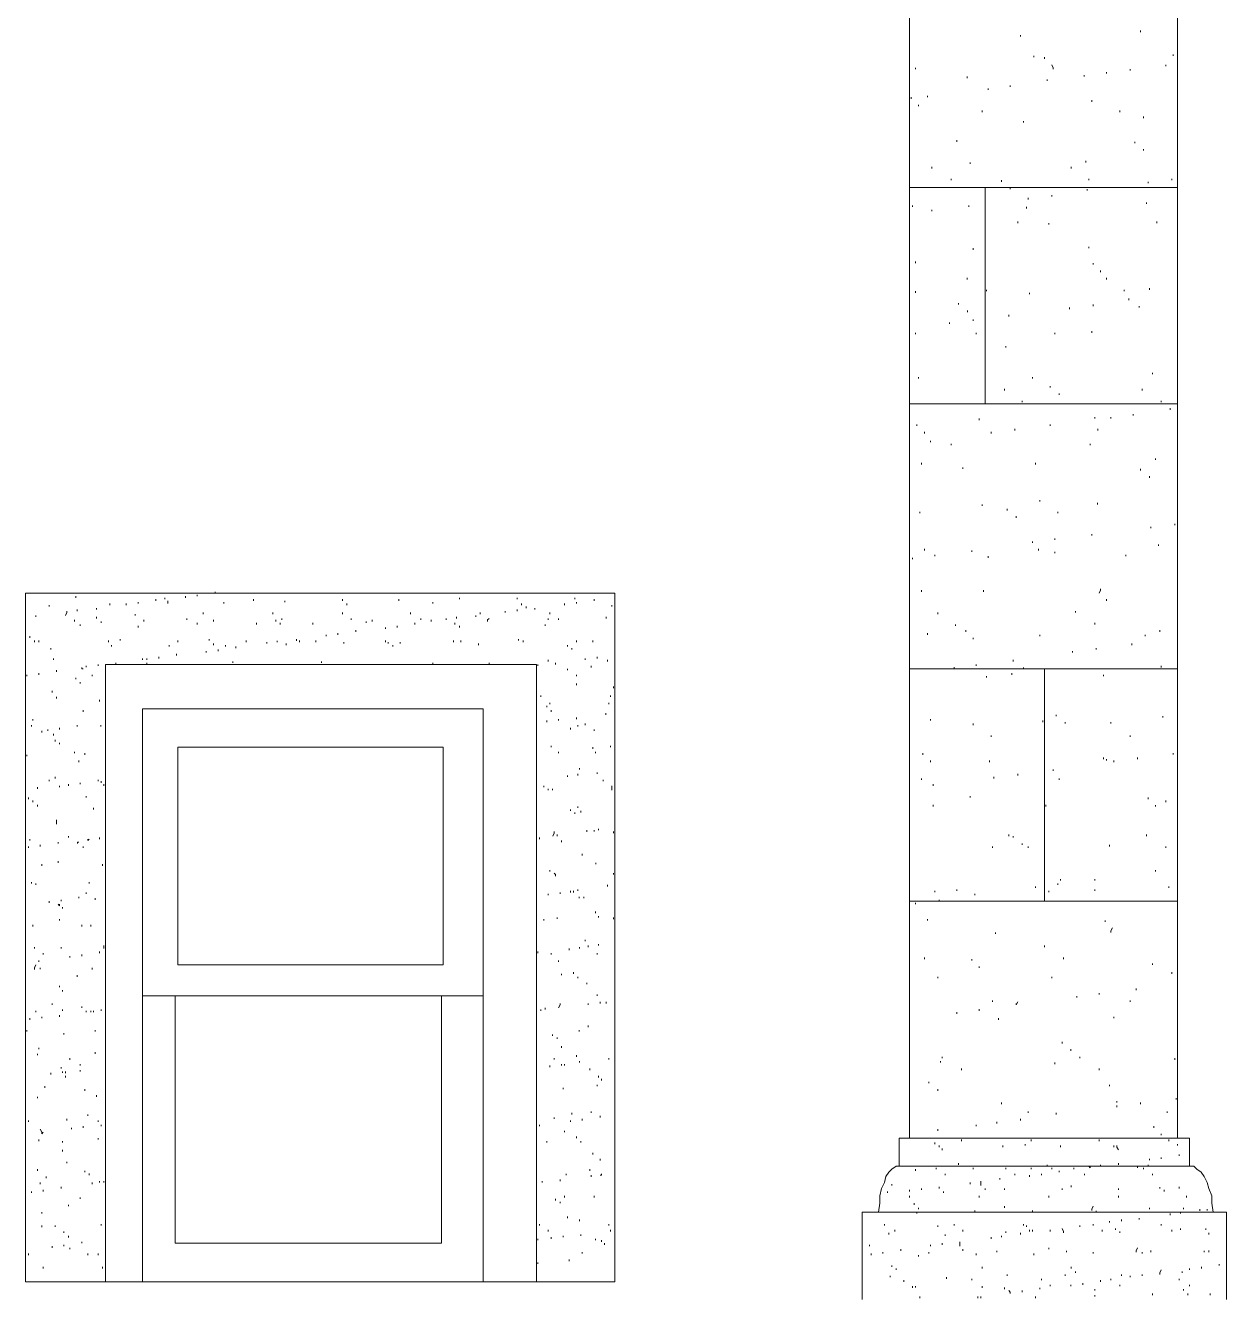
# Model space of a CAD drawing. Header units: millimetres. Extents: x -84511 to -57795, y -17083 to -534.
# Drawn here: x -61631 to -58546, y -12744 to -9471 of the extents above; entities that cross this region are included whole.
import ezdxf

# ---------------------------------------------------------------- set-up
doc = ezdxf.new("R2010")
doc.units = ezdxf.units.MM
doc.layers.add('A-JAN-___-___-EXI', color=250, linetype='Continuous', lineweight=25)
doc.layers.add('A-PIL-___-___-EXI', color=250, linetype='Continuous', lineweight=13)

msp = doc.modelspace()

# ---------------------------------------------------------------- linework, layer by layer
at = {"layer": 'A-JAN-___-___-EXI', "color": 18, "lineweight": 9}
for p, q in [((-61143.9, -10929.9), (-61143.9, -10926.2)), ((-61569.9, -10964.2), (-61569.9, -10960.4)), ((-61501.5, -10941.4), (-61501.5, -10937.5)), ((-61414, -10960.4), (-61414, -10956.5)), ((-61372.2, -10960.3), (-61372.2, -10956.5)), ((-61341.7, -10956.5), (-61341.7, -10952.8)), ((-61296.1, -10949), (-61296.1, -10945.2)), ((-61273.3, -10945.2), (-61273.3, -10941.4)), ((-61220, -10941.3), (-61220, -10937.5)), ((-61189.6, -10937.5), (-61189.6, -10933.7)), ((-61121.1, -10956.5), (-61121.1, -10952.7)), ((-61045.1, -10948.9), (-61045.1, -10945.2)), ((-60965.1, -10952.7), (-60965.1, -10948.9)), ((-60805.5, -10960.4), (-60805.5, -10956.5)), ((-60672.3, -10948.9), (-60672.3, -10945.2)), ((-60584.8, -10956.5), (-60584.8, -10952.7)), ((-60516.3, -10945.2), (-60516.3, -10941.4)), ((-60368, -10945.2), (-60368, -10941.4)), ((-60356.5, -10960.4), (-60356.5, -10956.5)), ((-60345.2, -10968), (-60345.2, -10964.2)), ((-60246.3, -10960.3), (-60246.3, -10956.5)), ((-60219.6, -10945.2), (-60219.6, -10941.4)), ((-60215.8, -10956.5), (-60215.8, -10952.7)), ((-60170.2, -10948.9), (-60170.2, -10945.1)), ((-60124.6, -10964.2), (-60124.6, -10960.4)), ((-61604.2, -10990.8), (-61604.2, -10987)), ((-61497.7, -10975.6), (-61497.7, -10971.8)), ((-61448.3, -10971.8), (-61448.3, -10968)), ((-61448.3, -10994.6), (-61448.3, -10990.8)), ((-61349.3, -10987), (-61349.3, -10983.2)), ((-61216.2, -10998.3), (-61216.2, -10994.6)), ((-61174.3, -10983.2), (-61174.3, -10979.4)), ((-60995.6, -10983.2), (-60995.6, -10979.4)), ((-60972.7, -10998.3), (-60972.7, -10994.7)), ((-60816.9, -10983.2), (-60816.9, -10979.4)), ((-60794, -10998.3), (-60794, -10994.7)), ((-60641.9, -10983.2), (-60641.9, -10979.4)), ((-60615.3, -10998.3), (-60615.3, -10994.7)), ((-60550.6, -10998.4), (-60550.6, -10994.6)), ((-60524, -10994.6), (-60524, -10990.8)), ((-60474.5, -10990.8), (-60474.5, -10987)), ((-60463.1, -10983.2), (-60463.1, -10979.4)), ((-60398.5, -10979.3), (-60398.5, -10975.6)), ((-60368, -10975.6), (-60368, -10971.8)), ((-60322.4, -10971.8), (-60322.4, -10968)), ((-60288.1, -10998.3), (-60288.1, -10994.6)), ((-60284.3, -10983.2), (-60284.3, -10979.4)), ((-60261.5, -10998.3), (-60261.5, -10994.7)), ((-60139.7, -10994.6), (-60139.7, -10990.8)), ((-61505.3, -11002.2), (-61505.3, -10998.3)), ((-61490, -11013.6), (-61490, -11009.8)), ((-61436.8, -11006), (-61436.8, -11002.2)), ((-61341.7, -11017.4), (-61341.7, -11013.6)), ((-61326.5, -11002.2), (-61326.5, -10998.3)), ((-61189.5, -11009.8), (-61189.5, -11006)), ((-61147.7, -11002.2), (-61147.7, -10998.3)), ((-61037.4, -11009.8), (-61037.4, -11006)), ((-60988, -11002.2), (-60988, -10998.3)), ((-60976.6, -11009.8), (-60976.6, -11006)), ((-60892.9, -11009.8), (-60892.9, -11006)), ((-60782.5, -11028.8), (-60782.5, -11025.1)), ((-60755.9, -11006), (-60755.9, -11002.2)), ((-60740.7, -11002.2), (-60740.7, -10998.3)), ((-60706.5, -11021.2), (-60706.5, -11017.4)), ((-60676.1, -11017.4), (-60676.1, -11013.6)), ((-60630.4, -11009.8), (-60630.4, -11006)), ((-60588.6, -11002.2), (-60588.6, -10998.3)), ((-60527.8, -11009.8), (-60527.8, -11006)), ((-60516.3, -11017.4), (-60516.3, -11013.6)), ((-60295.7, -11013.6), (-60295.7, -11009.8)), ((-61619.4, -11044.1), (-61619.4, -11040.3)), ((-61608.1, -11055.4), (-61608.1, -11051.6)), ((-61596.7, -11055.4), (-61596.7, -11051.6)), ((-61417.9, -11055.4), (-61417.9, -11051.6)), ((-61410.3, -11066.9), (-61410.3, -11063.1)), ((-61387.3, -11051.6), (-61387.3, -11047.8)), ((-61261.9, -11066.9), (-61261.9, -11063.1)), ((-61239.1, -11055.4), (-61239.1, -11051.6)), ((-61159.1, -11051.6), (-61159.1, -11047.8)), ((-61147.8, -11063.1), (-61147.8, -11059.2)), ((-61117.3, -11066.9), (-61117.3, -11063.1)), ((-61064.1, -11055.4), (-61064.1, -11051.6)), ((-61010.8, -11059.2), (-61010.8, -11055.4)), ((-60984.1, -11055.4), (-60984.1, -11051.7)), ((-60961.3, -11063.1), (-60961.3, -11059.2)), ((-60934.7, -11051.7), (-60934.7, -11047.9)), ((-60927.2, -11055.4), (-60927.2, -11051.6)), ((-60885.3, -11055.4), (-60885.3, -11051.6)), ((-60858.6, -11040.2), (-60858.6, -11036.4)), ((-60828.3, -11036.4), (-60828.3, -11032.6)), ((-60813, -11059.2), (-60813, -11055.4)), ((-60706.5, -11055.4), (-60706.5, -11051.6)), ((-60698.9, -11059.2), (-60698.9, -11055.4)), ((-60687.5, -11066.9), (-60687.5, -11063.1)), ((-60668.5, -11059.2), (-60668.5, -11055.4)), ((-60531.6, -11055.4), (-60531.6, -11051.6)), ((-60512.5, -11055.4), (-60512.5, -11051.6)), ((-60466.9, -11063.1), (-60466.9, -11059.2)), ((-60364.2, -11051.6), (-60364.2, -11047.8)), ((-60352.8, -11055.4), (-60352.8, -11051.6)), ((-60238.7, -11066.9), (-60238.7, -11063.1)), ((-60215.8, -11055.4), (-60215.8, -11051.6)), ((-60174, -11055.4), (-60174, -11051.6)), ((-61566.1, -11074.4), (-61566.1, -11070.7)), ((-61288.5, -11097.3), (-61288.5, -11093.5)), ((-61242.8, -11089.7), (-61242.8, -11085.9)), ((-61166.8, -11082), (-61166.8, -11078.3)), ((-61136.3, -11078.3), (-61136.3, -11074.5)), ((-61090.7, -11070.7), (-61090.7, -11066.9)), ((-60227.2, -11074.4), (-60227.2, -11070.7)), ((-60162.6, -11097.2), (-60162.6, -11093.5)), ((-61558.6, -11101), (-61558.6, -11097.2)), ((-61551, -11131.5), (-61551, -11127.8)), ((-61474.9, -11120.1), (-61474.9, -11116.3)), ((-61444.4, -11116.3), (-61444.4, -11112.5)), ((-61398.8, -11112.5), (-61398.8, -11108.7)), ((-61330.4, -11101), (-61330.4, -11097.2)), ((-61318.9, -11101.1), (-61318.9, -11097.3)), ((-61318.9, -11112.5), (-61318.9, -11108.7)), ((-61098.3, -11108.7), (-61098.3, -11104.9)), ((-60870.1, -11108.7), (-60870.1, -11104.9)), ((-60584.7, -11112.5), (-60584.7, -11108.7)), ((-60440.2, -11112.5), (-60440.2, -11108.7)), ((-60314.7, -11116.3), (-60314.7, -11112.5)), ((-60288.1, -11104.9), (-60288.1, -11101)), ((-60269.1, -11112.5), (-60269.1, -11108.7)), ((-60238.7, -11127.7), (-60238.7, -11123.9)), ((-60193, -11101.1), (-60193, -11097.2)), ((-60177.7, -11120.2), (-60177.7, -11116.3)), ((-60135.9, -11104.9), (-60135.9, -11101)), ((-61627, -11142.9), (-61627, -11139.1)), ((-61596.6, -11139.1), (-61596.6, -11135.3)), ((-61501.5, -11150.5), (-61501.5, -11146.8)), ((-61490.1, -11162), (-61490.1, -11158.1)), ((-61459.7, -11143), (-61459.7, -11139.2)), ((-60215.8, -11143), (-60215.8, -11139.2)), ((-61562.4, -11184.8), (-61562.4, -11180.9)), ((-60307.2, -11196.1), (-60307.2, -11192.4)), ((-60215.8, -11165.8), (-60215.8, -11162)), ((-60128.4, -11196.1), (-60128.4, -11192.4)), ((-60120.8, -11173.3), (-60120.8, -11169.6)), ((-61550.9, -11199.9), (-61550.9, -11196.1)), ((-61440.6, -11207.6), (-61440.6, -11203.8)), ((-60291.9, -11222.7), (-60291.9, -11219)), ((-60284.3, -11215.2), (-60284.3, -11211.4)), ((-60132.1, -11215.2), (-60132.1, -11211.4)), ((-61611.9, -11257.1), (-61611.9, -11253.3)), ((-61482.5, -11234.2), (-61482.5, -11230.4)), ((-60291.9, -11260.9), (-60291.9, -11257)), ((-60280.5, -11234.2), (-60280.5, -11230.4)), ((-60261.5, -11257), (-60261.5, -11253.2)), ((-60215.8, -11253.2), (-60215.8, -11249.4)), ((-60139.8, -11241.9), (-60139.8, -11238)), ((-61615.6, -11272.2), (-61615.6, -11268.5)), ((-61589, -11287.5), (-61589, -11283.7)), ((-61573.8, -11283.7), (-61573.8, -11279.8)), ((-61558.6, -11295.1), (-61558.6, -11291.3)), ((-61543.3, -11279.8), (-61543.3, -11276)), ((-61497.7, -11272.2), (-61497.7, -11268.5)), ((-61436.9, -11272.2), (-61436.9, -11268.5)), ((-60231, -11279.8), (-60231, -11276)), ((-60212, -11272.3), (-60212, -11268.5)), ((-60193, -11268.5), (-60193, -11264.7)), ((-60170.2, -11283.7), (-60170.2, -11279.8)), ((-61554.8, -11310.3), (-61554.8, -11306.5)), ((-61543.3, -11317.9), (-61543.3, -11314)), ((-60280.5, -11325.6), (-60280.5, -11321.7)), ((-60128.3, -11325.6), (-60128.3, -11321.7)), ((-61627, -11348.4), (-61627, -11344.6)), ((-61505.3, -11340.8), (-61505.3, -11336.9)), ((-61478.7, -11344.6), (-61478.7, -11340.7)), ((-60261.5, -11340.8), (-60261.5, -11336.9)), ((-60174, -11329.3), (-60174, -11325.5)), ((-60166.4, -11340.7), (-60166.4, -11336.9)), ((-61493.9, -11363.5), (-61493.9, -11359.8)), ((-60208.2, -11382.5), (-60208.2, -11378.8)), ((-60162.6, -11394), (-60162.6, -11390.2)), ((-61570, -11413), (-61570, -11409.2)), ((-61554.8, -11405.4), (-61554.8, -11401.5)), ((-61520.5, -11424.4), (-61520.5, -11420.7)), ((-61490, -11420.7), (-61490, -11416.8)), ((-61444.4, -11413), (-61444.4, -11409.2)), ((-61436.8, -11416.8), (-61436.8, -11412.9)), ((-61429.3, -11424.4), (-61429.3, -11420.6)), ((-60318.6, -11413), (-60318.6, -11409.2)), ((-60238.7, -11401.5), (-60238.7, -11397.7)), ((-60212, -11397.7), (-60212, -11394)), ((-60147.4, -11413), (-60147.4, -11409.2)), ((-61623.2, -11458.6), (-61623.2, -11454.8)), ((-61600.4, -11432), (-61600.4, -11428.2)), ((-61543.4, -11428.2), (-61543.4, -11424.4)), ((-61474.9, -11454.8), (-61474.9, -11451)), ((-60299.5, -11428.2), (-60299.5, -11424.4)), ((-60288.1, -11435.8), (-60288.1, -11432)), ((-60276.8, -11435.8), (-60276.8, -11432)), ((-61611.9, -11466.2), (-61611.9, -11462.4)), ((-61600.4, -11477.7), (-61600.4, -11473.8)), ((-61455.8, -11485.3), (-61455.8, -11481.4)), ((-60231, -11489.1), (-60231, -11485.3)), ((-60212.1, -11481.4), (-60212.1, -11477.6)), ((-60219.7, -11496.7), (-60219.7, -11492.9)), ((-60204.4, -11492.9), (-60204.4, -11489.1)), ((-61520.6, -11557.5), (-61520.6, -11553.7)), ((-60265.3, -11553.7), (-60265.3, -11549.9)), ((-60189.2, -11542.4), (-60189.2, -11538.5)), ((-60170.2, -11542.3), (-60170.2, -11538.5)), ((-60158.8, -11538.5), (-60158.8, -11534.7)), ((-60120.8, -11546.1), (-60120.8, -11542.3)), ((-61623.2, -11584.2), (-61623.2, -11580.3)), ((-61619.4, -11565.2), (-61619.4, -11561.3)), ((-61592.8, -11580.3), (-61592.8, -11576.5)), ((-61547.1, -11572.7), (-61547.1, -11569)), ((-61482.5, -11584.2), (-61482.5, -11580.4)), ((-61440.6, -11561.3), (-61440.6, -11557.5)), ((-60310.9, -11561.3), (-60310.9, -11557.5)), ((-60253.9, -11569), (-60253.9, -11565.2)), ((-61547.1, -11622.2), (-61547.1, -11618.4)), ((-60200.7, -11603.2), (-60200.7, -11599.4)), ((-61589, -11629.8), (-61589, -11626)), ((-61433.1, -11629.8), (-61433.1, -11626)), ((-60284.3, -11645.1), (-60284.3, -11641.2)), ((-60166.3, -11626), (-60166.3, -11622.3)), ((-60120.8, -11652.7), (-60120.8, -11648.9)), ((-61615.6, -11675.5), (-61615.6, -11671.7)), ((-61604.2, -11679.3), (-61604.2, -11675.4)), ((-61467.2, -11675.5), (-61467.2, -11671.7)), ((-60135.9, -11683), (-60135.9, -11679.2)), ((-61630.8, -11717.3), (-61630.8, -11713.5)), ((-61539.5, -11721.1), (-61539.5, -11717.3)), ((-61493.9, -11713.5), (-61493.9, -11709.7)), ((-61474.8, -11702), (-61474.8, -11698.3)), ((-61452, -11717.3), (-61452, -11713.5)), ((-60288.1, -11705.9), (-60288.1, -11702)), ((-60257.6, -11702), (-60257.6, -11698.3)), ((-60231.1, -11698.3), (-60231.1, -11694.5)), ((-60223.5, -11698.3), (-60223.5, -11694.5)), ((-60212, -11694.5), (-60212, -11690.7)), ((-60208.3, -11713.5), (-60208.3, -11709.7)), ((-60196.9, -11713.5), (-60196.9, -11709.6)), ((-61569.9, -11724.8), (-61569.9, -11721.1)), ((-61535.8, -11740.1), (-61535.8, -11736.4)), ((-60166.4, -11751.5), (-60166.4, -11747.8)), ((-61611.9, -11785.7), (-61611.9, -11781.9)), ((-61543.4, -11770.6), (-61543.4, -11766.8)), ((-61486.3, -11785.8), (-61486.3, -11782)), ((-61463.4, -11785.7), (-61463.4, -11781.9)), ((-60299.5, -11770.6), (-60299.5, -11766.8)), ((-60265.3, -11766.7), (-60265.3, -11762.9)), ((-60158.8, -11762.9), (-60158.8, -11759.1)), ((-60120.7, -11766.8), (-60120.7, -11762.9)), ((-61608, -11842.8), (-61608, -11839)), ((-61539.5, -11842.8), (-61539.5, -11839)), ((-60234.8, -11846.7), (-60234.8, -11842.8)), ((-60208.2, -11842.8), (-60208.2, -11839)), ((-60193, -11823.8), (-60193, -11820)), ((-60185.5, -11839), (-60185.5, -11835.2)), ((-60158.8, -11835.2), (-60158.8, -11831.4)), ((-61596.6, -11877), (-61596.6, -11873.3)), ((-61585.2, -11858), (-61585.2, -11854.2)), ((-61516.7, -11865.7), (-61516.7, -11861.8)), ((-61486.3, -11861.8), (-61486.3, -11858)), ((-61440.6, -11854.2), (-61440.6, -11850.4)), ((-60314.7, -11854.2), (-60314.7, -11850.4)), ((-60280.5, -11858), (-60280.5, -11854.2)), ((-60261.5, -11877.1), (-60261.5, -11873.3)), ((-60162.6, -11858), (-60162.6, -11854.2)), ((-61592.8, -11896), (-61592.8, -11892.2)), ((-61497.7, -11915.1), (-61497.7, -11911.3)), ((-61459.7, -11896.1), (-61459.7, -11892.3)), ((-60253.9, -11911.3), (-60253.9, -11907.5)), ((-60223.5, -11907.4), (-60223.5, -11903.6)), ((-61543.3, -11941.7), (-61543.3, -11938)), ((-60212, -11918.9), (-60212, -11915.1)), ((-60189.2, -11934), (-60189.2, -11930.3)), ((-61535.8, -11953.1), (-61535.8, -11949.4)), ((-61330.3, -11964.5), (-60455.5, -11964.5)), ((-60162.6, -11964.5), (-60162.6, -11960.7)), ((-61604.2, -12006.3), (-61604.2, -12002.6)), ((-61562.3, -11987.3), (-61562.3, -11983.5)), ((-61535.8, -12002.6), (-61535.8, -11998.8)), ((-61486.3, -11994.9), (-61486.3, -11991.1)), ((-61474.9, -12006.4), (-61474.9, -12002.6)), ((-61463.4, -12006.3), (-61463.4, -12002.5)), ((-61455.9, -12006.3), (-61455.9, -12002.6)), ((-61436.8, -12002.5), (-61436.8, -11998.8)), ((-60318.5, -11983.5), (-60318.5, -11979.7)), ((-60307.1, -12002.5), (-60307.1, -11998.8)), ((-60295.7, -11998.8), (-60295.7, -11995)), ((-60185.4, -11987.4), (-60185.4, -11983.5)), ((-60154.9, -11983.5), (-60154.9, -11979.7)), ((-60139.7, -11983.5), (-60139.7, -11979.7)), ((-61619.4, -12025.5), (-61619.4, -12021.6)), ((-61588.9, -12021.6), (-61588.9, -12017.8)), ((-61543.3, -12017.8), (-61543.3, -12014)), ((-60185.4, -12044.4), (-60185.4, -12040.6)), ((-61627, -12055.8), (-61627, -12052.1)), ((-61532, -12063.4), (-61532, -12059.6)), ((-61452.1, -12055.8), (-61452.1, -12052.1)), ((-60276.8, -12067.2), (-60276.8, -12063.4)), ((-60265.3, -12074.9), (-60265.3, -12071.1)), ((-60208.3, -12055.8), (-60208.3, -12052)), ((-61596.6, -12101.5), (-61596.6, -12097.6)), ((-61452.1, -12112.9), (-61452.1, -12109)), ((-60253.8, -12097.7), (-60253.8, -12093.8)), ((-61600.4, -12116.7), (-61600.4, -12112.9)), ((-61516.7, -12128.2), (-61516.7, -12124.3)), ((-61490.1, -12143.3), (-61490.1, -12139.5)), ((-60272.9, -12128), (-60272.9, -12124.3)), ((-60253.8, -12143.3), (-60253.8, -12139.5)), ((-60246.2, -12143.3), (-60246.2, -12139.5)), ((-60215.8, -12120.5), (-60215.8, -12116.7)), ((-60208.2, -12135.7), (-60208.2, -12131.9)), ((-60132.1, -12128), (-60132.1, -12124.3)), ((-61566.1, -12166.1), (-61566.1, -12162.3)), ((-61539.5, -12150.9), (-61539.5, -12147.1)), ((-61535.8, -12162.3), (-61535.8, -12158.5)), ((-61528.1, -12162.4), (-61528.1, -12158.5)), ((-61528.1, -12173.8), (-61528.1, -12170)), ((-61490, -12158.5), (-61490, -12154.7)), ((-60284.3, -12147.2), (-60284.3, -12143.3)), ((-60181.6, -12154.8), (-60181.6, -12150.9)), ((-60158.8, -12173.8), (-60158.8, -12170)), ((-61581.4, -12200.4), (-61581.4, -12196.6)), ((-61478.7, -12208), (-61478.7, -12204.2)), ((-60250.1, -12204.2), (-60250.1, -12200.4)), ((-60162.6, -12196.6), (-60162.6, -12192.8)), ((-60151.2, -12181.3), (-60151.2, -12177.6)), ((-61600.4, -12227), (-61600.4, -12223.2)), ((-61448.3, -12223.2), (-61448.3, -12219.4)), ((-61471.1, -12272.7), (-61471.1, -12268.8)), ((-60227.3, -12268.9), (-60227.3, -12265)), ((-60177.7, -12265), (-60177.7, -12261.2)), ((-60154.9, -12276.5), (-60154.9, -12272.7)), ((-61623.2, -12287.8), (-61623.2, -12284)), ((-61524.3, -12284), (-61524.3, -12280.3)), ((-61512.9, -12306.8), (-61512.9, -12303.1)), ((-61482.5, -12303.1), (-61482.5, -12299.3)), ((-61444.4, -12287.8), (-61444.4, -12284)), ((-61436.8, -12299.3), (-61436.8, -12295.5)), ((-60310.9, -12299.3), (-60310.9, -12295.5)), ((-60272.9, -12280.2), (-60272.9, -12276.5)), ((-60231, -12287.8), (-60231, -12284)), ((-61596.6, -12337.3), (-61596.6, -12333.5)), ((-61535.8, -12341.1), (-61535.8, -12337.3)), ((-61444.4, -12333.5), (-61444.4, -12329.7)), ((-60291.9, -12341.1), (-60291.9, -12337.3)), ((-60246.3, -12314.4), (-60246.3, -12310.7)), ((-60215.8, -12329.7), (-60215.8, -12325.9)), ((-60204.4, -12341.2), (-60204.4, -12337.3)), ((-61535.8, -12364), (-61535.8, -12360.1)), ((-60174, -12371.5), (-60174, -12367.7)), ((-61524.3, -12394.3), (-61524.3, -12390.5)), ((-60154.9, -12386.8), (-60154.9, -12383)), ((-61600.4, -12413.4), (-61600.4, -12409.5)), ((-61577.6, -12432.3), (-61577.6, -12428.6)), ((-61478.7, -12417.2), (-61478.7, -12413.4)), ((-61467.2, -12424.8), (-61467.2, -12420.9)), ((-60257.6, -12440), (-60257.6, -12436.2)), ((-60242.5, -12424.8), (-60242.5, -12421)), ((-60181.6, -12413.4), (-60181.6, -12409.5)), ((-60177.9, -12428.7), (-60177.9, -12424.8)), ((-61615.6, -12470.5), (-61615.6, -12466.6)), ((-61592.8, -12447.6), (-61592.8, -12443.8)), ((-61585.2, -12466.6), (-61585.2, -12462.8)), ((-61539.5, -12459), (-61539.5, -12455.2)), ((-61459.7, -12447.6), (-61459.7, -12443.8)), ((-61440.6, -12443.8), (-61440.6, -12440)), ((-61429.3, -12443.8), (-61429.3, -12440)), ((-60303.4, -12443.8), (-60303.4, -12440)), ((-61520.5, -12504.7), (-61520.5, -12500.9)), ((-61490.1, -12485.6), (-61490.1, -12481.8)), ((-60318.6, -12481.9), (-60318.6, -12478.1)), ((-60269.1, -12489.5), (-60269.1, -12485.7)), ((-60257.6, -12497), (-60257.6, -12493.3)), ((-60246.2, -12481.8), (-60246.2, -12478.1)), ((-60170.2, -12481.9), (-60170.2, -12478.1)), ((-61588.9, -12523.6), (-61588.9, -12519.8)), ((-60238.7, -12535.1), (-60238.7, -12531.3)), ((-61588.9, -12558), (-61588.9, -12554.1)), ((-61554.8, -12557.9), (-61554.8, -12554.2)), ((-61436.8, -12554.1), (-61436.8, -12550.3)), ((-60311, -12554.2), (-60311, -12550.4)), ((-60288.2, -12569.3), (-60288.2, -12565.5)), ((-60208.2, -12542.8), (-60208.2, -12538.9)), ((-60132.2, -12554.2), (-60132.2, -12550.4)), ((-60128.3, -12569.3), (-60128.3, -12565.5)), ((-61520.5, -12584.6), (-61520.5, -12580.7)), ((-61486.3, -12599.8), (-61486.3, -12596)), ((-60314.7, -12592.1), (-60314.7, -12588.3)), ((-60280.5, -12588.3), (-60280.5, -12584.5)), ((-60250.1, -12584.5), (-60250.1, -12580.7)), ((-60204.4, -12580.7), (-60204.4, -12577)), ((-60166.4, -12592.1), (-60166.4, -12588.3)), ((-60151.2, -12595.9), (-60151.2, -12592.2)), ((-60143.6, -12603.5), (-60143.6, -12599.7)), ((-61623.2, -12630.2), (-61623.2, -12626.4)), ((-61562.4, -12611.1), (-61562.4, -12607.3)), ((-61532, -12607.3), (-61532, -12603.6)), ((-61516.7, -12614.9), (-61516.7, -12611.2)), ((-61471.1, -12630.2), (-61471.1, -12626.4)), ((-61444.4, -12630.2), (-61444.4, -12626.4)), ((-60200.6, -12626.4), (-60200.6, -12622.6)), ((-61585.2, -12664.4), (-61585.2, -12660.7)), ((-61433.1, -12664.4), (-61433.1, -12660.7)), ((-60314.7, -12653), (-60314.7, -12649.2)), ((-60234.8, -12645.4), (-60234.8, -12641.6))]:
    msp.add_line(p, q, dxfattribs=at)
at = {"layer": 'A-JAN-___-___-EXI', "color": 18, "lineweight": 9, "flags": 128}
for points in [[(-60116.9, -12698.7), (-61630.8, -12698.7), (-61630.8, -10929.9), (-60117, -10929.9), (-60117, -12698.7)], [(-61265.6, -10948.9), (-61265.6, -10956.5), (-61265.6, -10952.7)], [(-60816.8, -10948.9), (-60816.8, -10948.9), (-60816.8, -10945.2)], [(-61528.1, -10987), (-61524.3, -10979.3), (-61524.3, -10975.6)], [(-60444.1, -11002.2), (-60444.1, -10998.3), (-60440.2, -10994.7)], [(-61482.5, -11123.9), (-61486.3, -11123.9), (-61486.3, -11120.2)], [(-61425.4, -12698.7), (-61425.4, -11112.5), (-60318.5, -11112.5), (-60318.5, -12698.7)], [(-61330.3, -12698.7), (-61330.3, -11226.6), (-60455.5, -11226.6), (-60455.5, -12698.7)], [(-60124.6, -11435.8), (-60124.6, -11432), (-60124.5, -11424.4)], [(-61551, -11523.3), (-61550.9, -11515.7), (-61550.9, -11511.9)], [(-60276.7, -11553.7), (-60272.9, -11546.1), (-60272.9, -11542.3)], [(-61497.6, -11572.8), (-61497.6, -11569), (-61493.9, -11568.9)], [(-61467.2, -11561.3), (-61471, -11565.2), (-61471, -11561.3)], [(-60269.1, -11656.5), (-60269.1, -11652.7), (-60272.9, -11648.9)], [(-61547.1, -11728.7), (-61543.3, -11732.5), (-61543.3, -11728.7)], [(-61429.3, -11835.2), (-61429.2, -11842.8), (-61429.2, -11839)], [(-61608, -11896.1), (-61608, -11892.3), (-61604.2, -11884.7)], [(-61246.7, -11964.5), (-61246.7, -12599.8), (-60562, -12599.8), (-60562, -11964.5)], [(-60261.5, -11995), (-60257.6, -11987.3), (-60257.6, -11983.6)], [(-61585.2, -12314.5), (-61588.9, -12318.3), (-61588.9, -12314.5), (-61592.8, -12306.9)], [(-60200.7, -12284), (-60200.7, -12280.2), (-60200.6, -12280.2)], [(-60155, -12424.8), (-60151.2, -12424.8), (-60151.2, -12421)], [(-61532, -12573.2), (-61532, -12569.3), (-61532, -12569.3)]]:
    msp.add_lwpolyline(points, dxfattribs=at)
msp.add_lwpolyline([(-60558.2, -11884.7), (-60558.2, -11325.5), (-61239.1, -11325.5), (-61239.1, -11884.7)], close=True, dxfattribs=at)
at = {"layer": 'A-PIL-___-___-EXI', "color": 18, "lineweight": 9}
for p, q in [((-59360, -12329.7), (-59360, -6160)), ((-58671.5, -12329.7), (-58671.5, -6160)), ((-58766.6, -9488.4), (-58766.6, -9484.5)), ((-59074.7, -9499.7), (-59074.7, -9495.9)), ((-59040.5, -9553), (-59040.5, -9549.2)), ((-59013.8, -9556.7), (-59013.8, -9552.9)), ((-58683, -9549.2), (-58683, -9545.4)), ((-59344.8, -9583.3), (-59344.8, -9579.6)), ((-58793.2, -9587.2), (-58793.2, -9583.3)), ((-58701.9, -9575.8), (-58701.9, -9572)), ((-59211.7, -9606.2), (-59211.7, -9602.4)), ((-59006.3, -9613.8), (-59006.3, -9610)), ((-58911.2, -9602.4), (-58911.2, -9598.6)), ((-58854.1, -9594.8), (-58854.1, -9591)), ((-59356.3, -9659.4), (-59356.3, -9655.6)), ((-59314.4, -9655.7), (-59314.4, -9651.9)), ((-59158.4, -9636.6), (-59158.4, -9632.8)), ((-59101.3, -9629.1), (-59101.3, -9625.3)), ((-59337.1, -9678.6), (-59337.1, -9674.7)), ((-58892.1, -9667.1), (-58892.1, -9663.3)), ((-59360, -9720.3), (-59360, -9716.6)), ((-59173.6, -9693.7), (-59173.6, -9689.9)), ((-59067.2, -9720.3), (-59067.2, -9716.6)), ((-58819.8, -9693.7), (-58819.8, -9689.9)), ((-58759, -9708.9), (-58759, -9705.1)), ((-59238.3, -9769.8), (-59238.3, -9766)), ((-58781.8, -9773.6), (-58781.8, -9769.8)), ((-58907.4, -9823), (-58907.4, -9819.2)), ((-58759, -9792.6), (-58759, -9788.8)), ((-59302.9, -9838.2), (-59302.9, -9834.4)), ((-59204, -9826.8), (-59204, -9823)), ((-58945.3, -9838.2), (-58945.3, -9834.4)), ((-59253.5, -9868.7), (-59253.5, -9864.8)), ((-59124.2, -9872.5), (-59124.2, -9868.7)), ((-58899.7, -9868.7), (-58899.7, -9864.8)), ((-58747.6, -9876.3), (-58747.6, -9872.5)), ((-58686.8, -9868.7), (-58686.8, -9864.8)), ((-59360, -9887.8), (-58671.5, -9887.8)), ((-59166, -10443.1), (-59166, -9887.8)), ((-59101.4, -9891.5), (-59101.4, -9887.7)), ((-59055.7, -9918.1), (-59055.7, -9914.3)), ((-58994.8, -9910.5), (-58994.8, -9906.8)), ((-58903.5, -9895.3), (-58903.5, -9891.5)), ((-59352.4, -9937.2), (-59352.4, -9933.4)), ((-59302.9, -9948.6), (-59302.9, -9944.7)), ((-59207.9, -9937.1), (-59207.9, -9933.4)), ((-59059.5, -9941), (-59059.5, -9937.2)), ((-58751.4, -9929.5), (-58751.4, -9925.7)), ((-59082.3, -9979), (-59082.3, -9975.2)), ((-59002.5, -9982.7), (-59002.5, -9979)), ((-58724.8, -9979), (-58724.8, -9975.2)), ((-59196.4, -10047.4), (-59196.4, -10043.7)), ((-58899.7, -10043.7), (-58899.7, -10039.9)), ((-59344.8, -10081.8), (-59344.8, -10077.9)), ((-58888.3, -10085.5), (-58888.3, -10081.8)), ((-58869.3, -10104.6), (-58869.3, -10100.7)), ((-59211.7, -10123.5), (-59211.7, -10119.7)), ((-58854.1, -10123.5), (-58854.1, -10119.7)), ((-58743.7, -10150.1), (-58743.7, -10146.3)), ((-59344.8, -10157.8), (-59344.8, -10153.9)), ((-59162.2, -10154), (-59162.2, -10150.2)), ((-59051.9, -10161.6), (-59051.9, -10157.8)), ((-58808.5, -10154), (-58808.5, -10150.2)), ((-58797, -10176.8), (-58797, -10173)), ((-59234.4, -10188.2), (-59234.4, -10184.3)), ((-59211.6, -10207.3), (-59211.6, -10203.5)), ((-58949.2, -10199.6), (-58949.2, -10195.8)), ((-58888.4, -10192), (-58888.4, -10188.1)), ((-58770.4, -10195.8), (-58770.4, -10192)), ((-59257.3, -10237.6), (-59257.3, -10233.9)), ((-59196.4, -10230.1), (-59196.4, -10226.2)), ((-59105.1, -10218.6), (-59105.1, -10214.8)), ((-59344.8, -10264.2), (-59344.8, -10260.5)), ((-59188.9, -10264.3), (-59188.9, -10260.5)), ((-58987.3, -10264.2), (-58987.3, -10260.5)), ((-58892.2, -10260.5), (-58892.2, -10256.7)), ((-59112.7, -10298.5), (-59112.7, -10294.7)), ((-59337.2, -10378.4), (-59337.2, -10374.5)), ((-59044.2, -10378.4), (-59044.2, -10374.5)), ((-58736.2, -10367), (-58736.2, -10363.2)), ((-59116.6, -10408.9), (-59116.6, -10405)), ((-58998.7, -10401.2), (-58998.7, -10397.4)), ((-58762.9, -10408.9), (-58762.9, -10405)), ((-59070.9, -10439.2), (-59070.9, -10435.5)), ((-58975.9, -10420.2), (-58975.9, -10416.4)), ((-58713.4, -10439.2), (-58713.4, -10435.5)), ((-59360, -10443.1), (-58671.5, -10443.1)), ((-58785.6, -10473.5), (-58785.6, -10469.7)), ((-58690.5, -10458.3), (-58690.5, -10454.5)), ((-59341, -10500.1), (-59341, -10496.2)), ((-59181.2, -10484.8), (-59181.2, -10481.1)), ((-58998.7, -10500.1), (-58998.7, -10496.3)), ((-58884.5, -10481.1), (-58884.5, -10477.3)), ((-58842.7, -10481.1), (-58842.7, -10477.3)), ((-59322, -10519.2), (-59322, -10515.4)), ((-59306.7, -10541.9), (-59306.7, -10538.1)), ((-59150.8, -10519.1), (-59150.8, -10515.3)), ((-59089.9, -10511.5), (-59089.9, -10507.8)), ((-58876.9, -10511.5), (-58876.9, -10507.7)), ((-59253.5, -10549.6), (-59253.5, -10545.7)), ((-58896, -10549.6), (-58896, -10545.7)), ((-59329.6, -10599), (-59329.6, -10595.2)), ((-59036.7, -10599), (-59036.7, -10595.2)), ((-58728.5, -10587.5), (-58728.5, -10583.8)), ((-59223.1, -10610.4), (-59223.1, -10606.6)), ((-58766.7, -10614.2), (-58766.7, -10610.4)), ((-58743.9, -10633.2), (-58743.9, -10629.4)), ((-59173.6, -10705.5), (-59173.6, -10701.7)), ((-59025.3, -10694.1), (-59025.3, -10690.3)), ((-58877, -10701.7), (-58877, -10697.9)), ((-58671.6, -10694.1), (-58671.6, -10690.3)), ((-59333.3, -10724.5), (-59333.3, -10720.7)), ((-59109, -10717), (-59109, -10713.1)), ((-59086.1, -10735.9), (-59086.1, -10732.1)), ((-58979.6, -10724.5), (-58979.6, -10720.7)), ((-58740, -10762.5), (-58740, -10758.8)), ((-58679.1, -10755), (-58679.1, -10751.2)), ((-59044.3, -10800.6), (-59044.3, -10796.8)), ((-58987.2, -10793), (-58987.2, -10789.1)), ((-58892.1, -10781.6), (-58892.1, -10777.8)), ((-59322, -10819.6), (-59322, -10815.8)), ((-59295.3, -10834.9), (-59295.3, -10831.1)), ((-59200.3, -10823.4), (-59200.3, -10819.6)), ((-59029.1, -10819.6), (-59029.1, -10815.8)), ((-58987.3, -10827.2), (-58987.3, -10823.4)), ((-58804.6, -10834.9), (-58804.6, -10831.1)), ((-58721, -10808.3), (-58721, -10804.4)), ((-59352.4, -10842.4), (-59352.4, -10838.6)), ((-59158.4, -10838.6), (-59158.4, -10834.9)), ((-59329.5, -10926.1), (-59329.5, -10922.3)), ((-59169.8, -10926.1), (-59169.8, -10922.3)), ((-58854.1, -10948.9), (-58854.1, -10945.2)), ((-59287.7, -10983.2), (-59287.7, -10979.3)), ((-58933.9, -10979.4), (-58933.9, -10975.6)), ((-59242.1, -11013.6), (-59242.1, -11009.8)), ((-59215.5, -11028.8), (-59215.5, -11025)), ((-58884.5, -11009.8), (-58884.5, -11006)), ((-58717.2, -11028.8), (-58717.2, -11025)), ((-59314.3, -11036.5), (-59314.3, -11032.7)), ((-59196.5, -11047.9), (-59196.5, -11044.1)), ((-59025.3, -11040.2), (-59025.3, -11036.5)), ((-58789.4, -11063), (-58789.4, -11059.3)), ((-58755.2, -11040.3), (-58755.2, -11036.4)), ((-58941.6, -11082.1), (-58941.6, -11078.3)), ((-58880.7, -11074.5), (-58880.7, -11070.6)), ((-59360, -11123.9), (-58671.5, -11123.9)), ((-59245.9, -11123.9), (-59245.9, -11120.1)), ((-59188.8, -11116.3), (-59188.8, -11112.6)), ((-59093.7, -11104.9), (-59093.7, -11101.1)), ((-59067.2, -11123.9), (-59067.2, -11120.2)), ((-59013.8, -11721.1), (-59013.8, -11123.9)), ((-58713.4, -11120.2), (-58713.4, -11116.3)), ((-59162.2, -11146.7), (-59162.2, -11142.9)), ((-59097.5, -11139.1), (-59097.5, -11135.3)), ((-58861.7, -11142.9), (-58861.7, -11139.2)), ((-59306.7, -11257.1), (-59306.7, -11253.3)), ((-59017.7, -11260.9), (-59017.7, -11257.1)), ((-58983.4, -11245.7), (-58983.4, -11241.9)), ((-58709.5, -11249.4), (-58709.5, -11245.6)), ((-59196.5, -11268.5), (-59196.5, -11264.7)), ((-58960.6, -11264.7), (-58960.6, -11260.8)), ((-58842.7, -11264.7), (-58842.7, -11260.8)), ((-59150.8, -11298.9), (-59150.8, -11295.1)), ((-58793.3, -11298.9), (-58793.3, -11295.1)), ((-59325.7, -11344.6), (-59325.7, -11340.7)), ((-58861.7, -11355.9), (-58861.7, -11352.1)), ((-58854, -11359.8), (-58854, -11356)), ((-58774.3, -11356), (-58774.3, -11352.1)), ((-58682.9, -11344.5), (-58682.9, -11340.7)), ((-59306.7, -11363.6), (-59306.7, -11359.7)), ((-59154.7, -11363.6), (-59154.7, -11359.8)), ((-58991, -11386.4), (-58991, -11382.6)), ((-58835.1, -11363.6), (-58835.1, -11359.8)), ((-59329.5, -11409.2), (-59329.5, -11405.4)), ((-59299.2, -11424.4), (-59299.2, -11420.6)), ((-59143.2, -11405.4), (-59143.2, -11401.6)), ((-59082.3, -11397.8), (-59082.3, -11393.9)), ((-58975.8, -11409.2), (-58975.8, -11405.4)), ((-59204, -11454.8), (-59204, -11451)), ((-58747.6, -11458.6), (-58747.6, -11454.8)), ((-59299.2, -11477.7), (-59299.2, -11473.8)), ((-59010, -11477.7), (-59010, -11473.8)), ((-58728.6, -11477.6), (-58728.6, -11473.9)), ((-58702, -11466.2), (-58702, -11462.5)), ((-59105.1, -11553.7), (-59105.1, -11550)), ((-59093.8, -11557.5), (-59093.8, -11553.7)), ((-58751.4, -11553.7), (-58751.4, -11550)), ((-59147, -11584.2), (-59147, -11580.4)), ((-59071, -11576.5), (-59071, -11572.8)), ((-59055.7, -11584.1), (-59055.7, -11580.3)), ((-58846.5, -11580.4), (-58846.5, -11576.5)), ((-58701.9, -11584.1), (-58701.9, -11580.3)), ((-58728.5, -11645), (-58728.5, -11641.3)), ((-58671.6, -11637.5), (-58671.6, -11633.6)), ((-59036.7, -11686.9), (-59036.7, -11683.1)), ((-58979.6, -11679.3), (-58979.6, -11675.4)), ((-58972.1, -11667.9), (-58972.1, -11664)), ((-58884.5, -11667.8), (-58884.5, -11664.1)), ((-58694.4, -11686.9), (-58694.4, -11683.1)), ((-59295.3, -11698.2), (-59295.3, -11694.4)), ((-59283.9, -11721.1), (-59283.9, -11717.2)), ((-59238.3, -11694.5), (-59238.3, -11690.7)), ((-59192.6, -11705.9), (-59192.6, -11702.1)), ((-59002.5, -11698.2), (-59002.5, -11694.4)), ((-58884.5, -11694.5), (-58884.5, -11690.7)), ((-59360, -11721.1), (-58671.5, -11721.1)), ((-59344.8, -11728.7), (-59344.8, -11724.9)), ((-59314.4, -11770.6), (-59314.4, -11766.8)), ((-58857.9, -11774.4), (-58857.9, -11770.6)), ((-59139.4, -11804.8), (-59139.4, -11801)), ((-59013.9, -11839), (-59013.9, -11835.2)), ((-59322, -11869.5), (-59322, -11865.6)), ((-59200.2, -11873.3), (-59200.2, -11869.5)), ((-58964.4, -11869.5), (-58964.4, -11865.6)), ((-58736.2, -11884.6), (-58736.2, -11880.8)), ((-59181.2, -11892.3), (-59181.2, -11888.5)), ((-58686.7, -11907.5), (-58686.7, -11903.7)), ((-59287.7, -11918.8), (-59287.7, -11915.1)), ((-58994.9, -11918.8), (-58994.9, -11915.1)), ((-58778.1, -11949.3), (-58778.1, -11945.5)), ((-59147.1, -11979.7), (-59147.1, -11976)), ((-58930.1, -11968.4), (-58930.1, -11964.6)), ((-58873.2, -11960.8), (-58873.2, -11956.9)), ((-58793.3, -11979.7), (-58793.3, -11976)), ((-59238.3, -12010.2), (-59238.3, -12006.4)), ((-59181.2, -12002.6), (-59181.2, -11998.7)), ((-59131.7, -12025.4), (-59131.7, -12021.5)), ((-58835.1, -12021.5), (-58835.1, -12017.8)), ((-58968.3, -12086.2), (-58968.3, -12082.4)), ((-58945.5, -12105.2), (-58945.5, -12101.5)), ((-59280.2, -12135.7), (-59280.2, -12131.9)), ((-59276.3, -12124.3), (-59276.3, -12120.5)), ((-58987.2, -12139.5), (-58987.2, -12135.7)), ((-58922.5, -12124.3), (-58922.5, -12120.5)), ((-58679.1, -12128.1), (-58679.1, -12124.3)), ((-59226.8, -12154.8), (-59226.8, -12151)), ((-58873.1, -12154.8), (-58873.1, -12151)), ((-59310.6, -12188.9), (-59310.6, -12185.1)), ((-59287.7, -12207.9), (-59287.7, -12204.2)), ((-58846.4, -12196.6), (-58846.4, -12192.8)), ((-59124.2, -12242.3), (-59124.2, -12238.4)), ((-58827.5, -12238.4), (-58827.5, -12234.6)), ((-58766.6, -12242.3), (-58766.6, -12238.4)), ((-58675.4, -12230.8), (-58675.4, -12227)), ((-59055.7, -12265), (-59055.7, -12261.2)), ((-58983.4, -12268.9), (-58983.4, -12265.1)), ((-58827.5, -12249.8), (-58827.5, -12246)), ((-58698.1, -12265), (-58698.1, -12261.2)), ((-59287.7, -12310.7), (-59287.7, -12306.9)), ((-59188.9, -12299.3), (-59188.9, -12295.5)), ((-59135.5, -12291.7), (-59135.5, -12287.9)), ((-59074.8, -12284.1), (-59074.8, -12280.2)), ((-58732.4, -12303.1), (-58732.4, -12299.3)), ((-59226.9, -12337.3), (-59226.9, -12333.5)), ((-59048.1, -12337.3), (-59048.1, -12333.5)), ((-58873.2, -12337.3), (-58873.2, -12333.5)), ((-58713.4, -12322.1), (-58713.4, -12318.3)), ((-58694.4, -12337.3), (-58694.4, -12333.5)), ((-59295.4, -12344.9), (-59295.4, -12341.1)), ((-59283.9, -12352.6), (-59283.9, -12348.7)), ((-59276.3, -12360.2), (-59276.3, -12356.4)), ((-59120.3, -12352.5), (-59120.3, -12348.7)), ((-59063.3, -12348.7), (-59063.3, -12344.9)), ((-58972, -12352.5), (-58972, -12348.7)), ((-58835.1, -12352.6), (-58835.1, -12348.7)), ((-58671.5, -12348.7), (-58671.5, -12344.9)), ((-58667.8, -12375.4), (-58667.8, -12371.6)), ((-59234.5, -12398.2), (-59234.5, -12394.4)), ((-59006.3, -12402), (-59006.3, -12398.2)), ((-58869.4, -12402), (-58869.4, -12398.2)), ((-58823.6, -12398.2), (-58823.6, -12394.4)), ((-58774.2, -12405.7), (-58774.2, -12402)), ((-58747.6, -12402), (-58747.6, -12398.2)), ((-58743.9, -12386.7), (-58743.9, -12382.9)), ((-58713.4, -12382.9), (-58713.4, -12379.1)), ((-59344.8, -12413.3), (-59344.8, -12409.6)), ((-59291.5, -12409.5), (-59291.5, -12405.7)), ((-59268.7, -12424.8), (-59268.7, -12421)), ((-59196.4, -12409.6), (-59196.4, -12405.8)), ((-59127.9, -12436.2), (-59127.9, -12432.4)), ((-59112.7, -12409.5), (-59112.7, -12405.7)), ((-59089.9, -12424.8), (-59089.9, -12421)), ((-59051.9, -12428.7), (-59051.9, -12424.8)), ((-59048.1, -12409.6), (-59048.1, -12405.8)), ((-59021.4, -12424.8), (-59021.4, -12421)), ((-58994.8, -12409.5), (-58994.8, -12405.7)), ((-58975.8, -12417.2), (-58975.8, -12413.4)), ((-58937.8, -12409.5), (-58937.8, -12405.7)), ((-58911.1, -12424.8), (-58911.1, -12421)), ((-58759, -12409.5), (-58759, -12405.7)), ((-58736.2, -12424.8), (-58736.2, -12421)), ((-59417.1, -12470.4), (-59417.1, -12466.6)), ((-59405.6, -12451.5), (-59405.6, -12447.6)), ((-59360, -12466.6), (-59360, -12462.8)), ((-59329.5, -12462.8), (-59329.5, -12459)), ((-59283.9, -12459), (-59283.9, -12455.2)), ((-59272.5, -12470.4), (-59272.5, -12466.6)), ((-59204, -12447.6), (-59204, -12443.8)), ((-59166.1, -12462.8), (-59166.1, -12459)), ((-59116.6, -12462.8), (-59116.6, -12459.1)), ((-58968.3, -12462.8), (-58968.3, -12459.1)), ((-58945.3, -12455.3), (-58945.3, -12451.5)), ((-58823.6, -12462.8), (-58823.6, -12459.1)), ((-58717.2, -12459), (-58717.2, -12455.3)), ((-58705.8, -12466.6), (-58705.8, -12462.8)), ((-58667.7, -12459.1), (-58667.7, -12455.2)), ((-59359.9, -12481.8), (-59359.9, -12478.1)), ((-59348.5, -12500.9), (-59348.5, -12497.1)), ((-59181.3, -12481.8), (-59181.3, -12478.1)), ((-59002.5, -12481.8), (-59002.5, -12478.1)), ((-58823.7, -12481.8), (-58823.7, -12478.1)), ((-58648.7, -12481.8), (-58648.7, -12478.1)), ((-59341, -12523.7), (-59341, -12519.9)), ((-59337.2, -12512.2), (-59337.2, -12508.4)), ((-59192.7, -12519.9), (-59192.7, -12516)), ((-59116.6, -12508.4), (-59116.6, -12504.7)), ((-59044.2, -12519.9), (-59044.2, -12516)), ((-58880.7, -12519.9), (-58880.7, -12516.1)), ((-58770.4, -12538.9), (-58770.4, -12535.1)), ((-58743.7, -12512.3), (-58743.7, -12508.5)), ((-58690.6, -12527.5), (-58690.6, -12523.7)), ((-58664, -12523.7), (-58664, -12519.9)), ((-58656.3, -12512.2), (-58656.3, -12508.4)), ((-58614.5, -12516.1), (-58614.5, -12512.3)), ((-58595.4, -12516), (-58595.4, -12512.3)), ((-59424.7, -12554.2), (-59424.7, -12550.4)), ((-59398, -12569.3), (-59398, -12565.5)), ((-59287.8, -12557.9), (-59287.8, -12554.2)), ((-59245.9, -12554.2), (-59245.9, -12550.4)), ((-59223.1, -12569.3), (-59223.1, -12565.5)), ((-59067.1, -12554.2), (-59067.1, -12550.4)), ((-59059.5, -12557.9), (-59059.5, -12554.2)), ((-59051.9, -12569.3), (-59051.9, -12565.5)), ((-59044.3, -12569.3), (-59044.3, -12565.5)), ((-58998.6, -12569.3), (-58998.6, -12565.5)), ((-58922.5, -12557.9), (-58922.5, -12554.2)), ((-58888.3, -12554.2), (-58888.3, -12550.4)), ((-58865.5, -12569.3), (-58865.5, -12565.5)), ((-58846.4, -12546.5), (-58846.4, -12542.7)), ((-58831.3, -12565.5), (-58831.3, -12561.7)), ((-58816.1, -12542.7), (-58816.1, -12538.9)), ((-58713.4, -12554.2), (-58713.4, -12550.4)), ((-58686.7, -12569.3), (-58686.7, -12565.5)), ((-58664, -12565.5), (-58664, -12561.8)), ((-58599.2, -12565.5), (-58599.2, -12561.7)), ((-59413.3, -12576.9), (-59413.3, -12573.1)), ((-59276.3, -12603.6), (-59276.3, -12599.8)), ((-59268.8, -12580.8), (-59268.8, -12576.9)), ((-59150.8, -12588.3), (-59150.8, -12584.5)), ((-59124.1, -12584.5), (-59124.1, -12580.7)), ((-59112.8, -12573.1), (-59112.8, -12569.3)), ((-59074.7, -12577), (-59074.7, -12573.2)), ((-58819.8, -12573.1), (-58819.8, -12569.3)), ((-58591.7, -12577), (-58591.7, -12573.2)), ((-59462.7, -12607.3), (-59462.7, -12603.6)), ((-59458.9, -12630.1), (-59458.9, -12626.4)), ((-59428.4, -12626.4), (-59428.4, -12622.6)), ((-59382.8, -12618.8), (-59382.8, -12615)), ((-59337.2, -12634), (-59337.2, -12630.2)), ((-59310.5, -12626.4), (-59310.5, -12622.6)), ((-59306.7, -12607.3), (-59306.7, -12603.6)), ((-59223, -12618.8), (-59223, -12615)), ((-59188.9, -12630.2), (-59188.9, -12626.4)), ((-59135.5, -12622.6), (-59135.5, -12618.8)), ((-59040.5, -12630.2), (-59040.5, -12626.4)), ((-59002.4, -12615), (-59002.4, -12611.1)), ((-58956.7, -12622.6), (-58956.7, -12618.8)), ((-58888.4, -12626.4), (-58888.4, -12622.6)), ((-58762.9, -12626.4), (-58762.9, -12622.6)), ((-58740, -12622.6), (-58740, -12618.7)), ((-58603.1, -12622.6), (-58603.1, -12618.8)), ((-58591.7, -12622.6), (-58591.7, -12618.7)), ((-59405.6, -12660.6), (-59405.6, -12656.9)), ((-59394.3, -12668.2), (-59394.3, -12664.4)), ((-59173.6, -12664.4), (-59173.6, -12660.6)), ((-58945.3, -12664.4), (-58945.3, -12660.6)), ((-58641.1, -12668.2), (-58641.1, -12664.4)), ((-58610.6, -12664.4), (-58610.6, -12660.6)), ((-58565, -12656.8), (-58565, -12653.1)), ((-59409.5, -12687.3), (-59409.5, -12683.5)), ((-59375.2, -12698.7), (-59375.2, -12694.9)), ((-59264.9, -12691), (-59264.9, -12687.3)), ((-59200.3, -12694.9), (-59200.3, -12691)), ((-59109, -12683.5), (-59109, -12679.7)), ((-59021.5, -12694.9), (-59021.5, -12691)), ((-58960.6, -12683.5), (-58960.6, -12679.7)), ((-58934, -12675.9), (-58934, -12672)), ((-58869.4, -12698.7), (-58869.4, -12694.9)), ((-58842.7, -12694.9), (-58842.7, -12691)), ((-58816.1, -12683.5), (-58816.1, -12679.7)), ((-58793.3, -12687.2), (-58793.3, -12683.4)), ((-58762.8, -12683.4), (-58762.8, -12679.7)), ((-58667.7, -12694.9), (-58667.7, -12691)), ((-58660.1, -12675.8), (-58660.1, -12672)), ((-59352.4, -12713.9), (-59352.4, -12710)), ((-59344.8, -12713.8), (-59344.8, -12710)), ((-59173.6, -12713.9), (-59173.6, -12710)), ((-59116.6, -12717.7), (-59116.6, -12713.8)), ((-59070.9, -12725.3), (-59070.9, -12721.5)), ((-59025.2, -12717.7), (-59025.2, -12713.9)), ((-58998.7, -12710), (-58998.7, -12706.3)), ((-58945.5, -12710), (-58945.5, -12706.2)), ((-58915, -12706.2), (-58915, -12702.5)), ((-58884.6, -12721.5), (-58884.6, -12717.7)), ((-58819.9, -12710), (-58819.9, -12706.3)), ((-58736.2, -12732.9), (-58736.2, -12729.1)), ((-58656.3, -12721.5), (-58656.3, -12717.7)), ((-58644.9, -12733), (-58644.9, -12729.1)), ((-58641.1, -12710), (-58641.1, -12706.3)), ((-58587.9, -12732.9), (-58587.9, -12729.1)), ((-59333.4, -12740.4), (-59333.4, -12736.7)), ((-59185, -12740.4), (-59185, -12736.7)), ((-59177.4, -12740.5), (-59177.4, -12736.7)), ((-59036.7, -12740.4), (-59036.7, -12736.7)), ((-58884.6, -12736.7), (-58884.6, -12732.9))]:
    msp.add_line(p, q, dxfattribs=at)
at = {"layer": 'A-PIL-___-___-EXI', "color": 18, "lineweight": 9, "flags": 128}
for points in [[(-58991.1, -9583.3), (-58991.1, -9579.6), (-58994.9, -9572)], [(-58873.1, -10929.9), (-58869.3, -10922.3), (-58869.3, -10918.5)], [(-58842.7, -11801), (-58842.7, -11797.1), (-58838.9, -11789.6)], [(-59082.3, -11979.7), (-59086.1, -11987.4), (-59086.1, -11983.6)], [(-58580.2, -12519.9), (-58584.1, -12497.1), (-58584.1, -12478.1), (-58591.7, -12459), (-58595.4, -12443.8), (-58603.1, -12428.6), (-58610.7, -12417.2), (-58622, -12409.5), (-58629.7, -12402), (-58641.2, -12402), (-58641.2, -12329.8), (-59386.7, -12329.8), (-59386.7, -12402)], [(-58823.6, -12360.1), (-58827.5, -12352.5), (-58827.5, -12348.7)], [(-59439.9, -12519.8), (-59436.1, -12497), (-59436.1, -12478), (-59432.3, -12459.1), (-59424.6, -12443.8), (-59420.9, -12428.6), (-59413.3, -12417.1), (-59405.6, -12409.6), (-59394.3, -12402), (-59386.7, -12402), (-58641, -12402)], [(-58899.7, -12402), (-58895.9, -12405.8), (-58895.9, -12402)], [(-59177.4, -12451.5), (-59177.4, -12443.8), (-59177.4, -12440)], [(-59481.7, -12744.3), (-59481.7, -12519.9), (-58546, -12519.9), (-58546, -12744.3)], [(-58892.2, -12516), (-58892.2, -12512.3), (-58888.4, -12504.7)], [(-58964.5, -12573.1), (-58964.5, -12569.3), (-58968.3, -12561.7)], [(-59230.7, -12607.3), (-59230.7, -12599.8), (-59230.7, -12596)], [(-58778.1, -12622.6), (-58778.1, -12618.8), (-58774.2, -12611.1)], [(-58717.2, -12679.7), (-58717.2, -12675.9), (-58713.4, -12668.2)], [(-59101.3, -12729.1), (-59101.3, -12725.3), (-59105.1, -12721.5)]]:
    msp.add_lwpolyline(points, dxfattribs=at)

doc.saveas('drawing.dxf')
